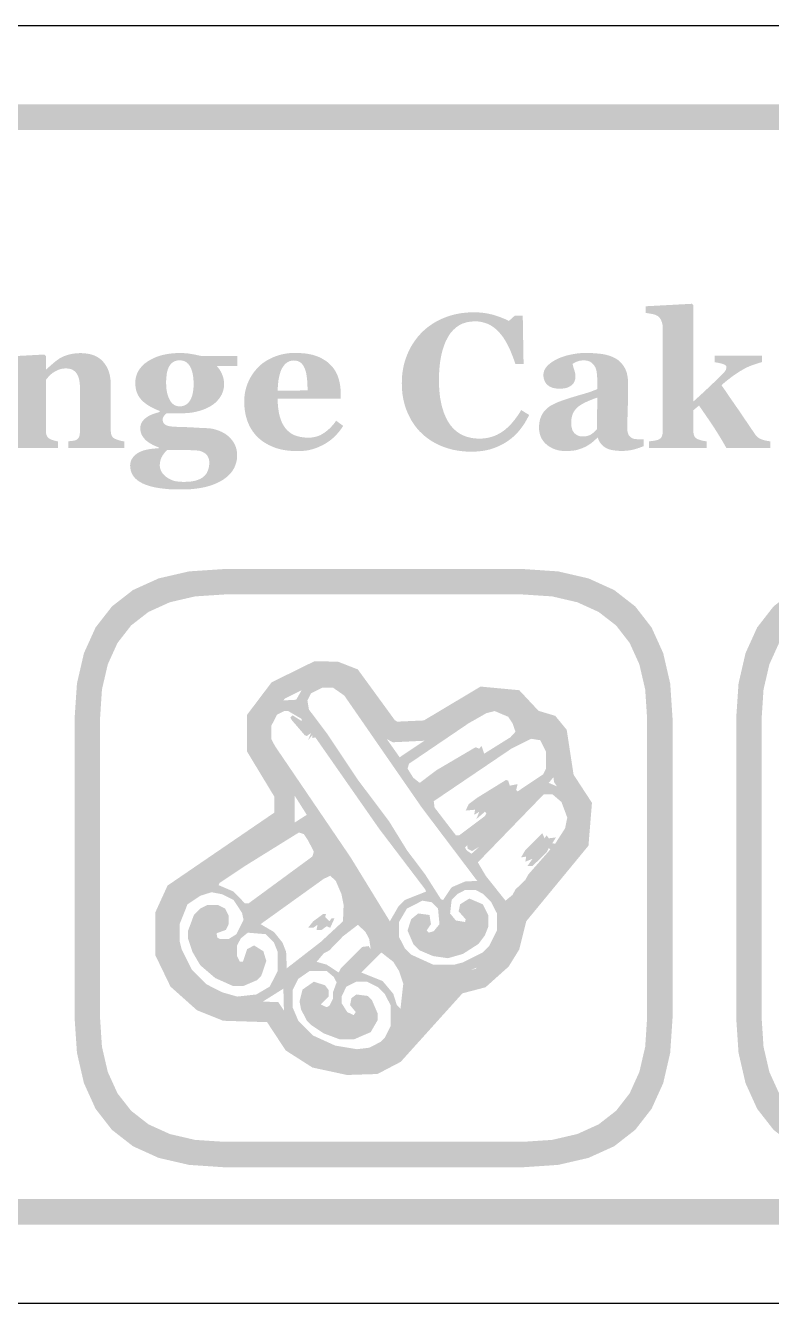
# Model space of a CAD drawing. Header units: millimetres. Extents: x 6 to 594, y 82 to 394.
# Drawn here: x 314.93 to 326.65, y 159.76 to 179.84 of the extents above; entities that cross this region are included whole.
import ezdxf

# ---------------------------------------------------------------- set-up
doc = ezdxf.new("R2010")
doc.units = ezdxf.units.MM
doc.layers.add('CUT', color=1, linetype='Continuous')
doc.layers.add('RASTER', color=7, linetype='Continuous')

msp = doc.modelspace()

# ---------------------------------------------------------------- hatches: boundary and pattern name
at = {"layer": 'RASTER'}
h = msp.add_hatch(color=7, dxfattribs=at)
h.paths.add_polyline_path([(279.2, 176.4), (279.234, 176.916), (279.338, 177.363), (279.509, 177.741), (279.75, 178.05), (280.059, 178.291), (280.438, 178.463), (280.884, 178.566), (281.4, 178.6), (338.6, 178.6), (339.116, 178.566), (339.563, 178.463), (339.941, 178.291), (340.25, 178.05), (340.491, 177.741), (340.663, 177.363), (340.766, 176.916), (340.8, 176.4), (340.8, 163.2), (340.766, 162.684), (340.662, 162.238), (340.491, 161.859), (340.25, 161.55), (339.941, 161.309), (339.563, 161.138), (339.116, 161.034), (338.6, 161), (281.4, 161), (280.884, 161.034), (280.438, 161.138), (280.059, 161.309), (279.75, 161.55), (279.509, 161.859), (279.338, 162.238), (279.234, 162.684), (279.2, 163.2)])
h.paths.add_polyline_path([(279.6, 176.4), (279.6, 163.2), (279.628, 162.778), (279.713, 162.413), (279.853, 162.103), (280.05, 161.85), (280.303, 161.653), (280.612, 161.513), (280.978, 161.428), (281.4, 161.4), (338.6, 161.4), (339.022, 161.428), (339.388, 161.513), (339.697, 161.653), (339.95, 161.85), (340.147, 162.103), (340.287, 162.413), (340.372, 162.778), (340.4, 163.2), (340.4, 176.4), (340.372, 176.822), (340.287, 177.188), (340.147, 177.497), (339.95, 177.75), (339.697, 177.947), (339.388, 178.088), (339.022, 178.172), (338.6, 178.2), (281.4, 178.2), (280.978, 178.172), (280.612, 178.088), (280.303, 177.947), (280.05, 177.75), (279.853, 177.497), (279.713, 177.188), (279.628, 176.822), (279.6, 176.4)])
for points in [[(321.93, 173.144), (321.874, 173.145), (321.818, 173.149), (321.763, 173.155), (321.709, 173.163), (321.656, 173.173), (321.604, 173.186), (321.553, 173.201), (321.503, 173.218), (321.454, 173.238), (321.406, 173.259), (321.36, 173.283), (321.316, 173.309), (321.274, 173.337), (321.233, 173.367), (321.193, 173.399), (321.156, 173.433), (321.12, 173.468), (321.087, 173.506), (321.055, 173.545), (321.026, 173.587), (320.998, 173.63), (320.973, 173.676), (320.949, 173.724), (320.927, 173.773), (320.907, 173.825), (320.89, 173.877), (320.876, 173.931), (320.864, 173.986), (320.855, 174.043), (320.849, 174.1), (320.845, 174.159), (320.844, 174.22), (320.845, 174.279), (320.849, 174.338), (320.855, 174.396), (320.865, 174.452), (320.876, 174.508), (320.891, 174.562), (320.908, 174.615), (320.928, 174.667), (320.95, 174.718), (320.974, 174.767), (321, 174.814), (321.029, 174.859), (321.06, 174.903), (321.092, 174.945), (321.127, 174.985), (321.164, 175.024), (321.203, 175.06), (321.243, 175.094), (321.285, 175.125), (321.329, 175.155), (321.375, 175.183), (321.422, 175.208), (321.472, 175.232), (321.523, 175.253), (321.576, 175.272), (321.63, 175.289), (321.684, 175.303), (321.74, 175.314), (321.796, 175.323), (321.854, 175.329), (321.912, 175.333), (321.971, 175.334), (322.014, 175.334), (322.056, 175.332), (322.097, 175.328), (322.137, 175.324), (322.175, 175.318), (322.213, 175.311), (322.25, 175.302), (322.286, 175.293), (322.321, 175.282), (322.355, 175.271), (322.387, 175.26), (322.417, 175.248), (322.447, 175.236), (322.475, 175.224), (322.501, 175.211), (322.527, 175.198), (322.617, 175.279), (322.745, 175.279), (322.758, 174.52), (322.629, 174.52), (322.601, 174.604), (322.571, 174.682), (322.541, 174.754), (322.508, 174.821), (322.475, 174.882), (322.44, 174.937), (322.403, 174.986), (322.365, 175.03), (322.326, 175.068), (322.284, 175.101), (322.241, 175.129), (322.195, 175.152), (322.147, 175.169), (322.097, 175.182), (322.045, 175.19), (321.99, 175.192), (321.924, 175.188), (321.861, 175.177), (321.802, 175.158), (321.748, 175.132), (321.698, 175.097), (321.652, 175.056), (321.609, 175.007), (321.572, 174.95), (321.538, 174.886), (321.509, 174.816), (321.484, 174.74), (321.464, 174.658), (321.448, 174.57), (321.437, 174.476), (321.43, 174.376), (321.428, 174.269), (321.429, 174.209), (321.431, 174.15), (321.435, 174.094), (321.44, 174.04), (321.447, 173.988), (321.456, 173.939), (321.466, 173.892), (321.477, 173.847), (321.49, 173.804), (321.503, 173.763), (321.518, 173.725), (321.534, 173.689), (321.55, 173.655), (321.568, 173.622), (321.586, 173.593), (321.605, 173.565), (321.627, 173.538), (321.65, 173.513), (321.673, 173.49), (321.698, 173.468), (321.723, 173.449), (321.75, 173.431), (321.777, 173.415), (321.806, 173.401), (321.835, 173.389), (321.865, 173.379), (321.896, 173.37), (321.928, 173.362), (321.96, 173.357), (321.993, 173.353), (322.027, 173.35), (322.062, 173.349), (322.113, 173.351), (322.162, 173.356), (322.21, 173.365), (322.256, 173.377), (322.301, 173.393), (322.345, 173.412), (322.387, 173.435), (322.428, 173.461), (322.467, 173.49), (322.506, 173.524), (322.544, 173.56), (322.581, 173.601), (322.617, 173.645), (322.652, 173.692), (322.687, 173.743), (322.72, 173.798), (322.846, 173.721), (322.83, 173.69), (322.813, 173.659), (322.796, 173.629), (322.779, 173.599), (322.76, 173.571), (322.742, 173.543), (322.722, 173.517), (322.702, 173.491), (322.682, 173.466), (322.661, 173.442), (322.638, 173.418), (322.616, 173.396), (322.592, 173.375), (322.568, 173.354), (322.542, 173.334), (322.516, 173.316), (322.487, 173.296), (322.457, 173.278), (322.426, 173.26), (322.395, 173.244), (322.362, 173.229), (322.329, 173.215), (322.295, 173.202), (322.261, 173.19), (322.225, 173.179), (322.188, 173.17), (322.149, 173.162), (322.108, 173.156), (322.066, 173.151), (322.022, 173.147), (321.977, 173.145), (321.93, 173.144)], [(326.637, 173.2), (325.947, 173.2), (325.916, 173.255), (325.885, 173.308), (325.855, 173.359), (325.825, 173.407), (325.796, 173.454), (325.768, 173.498), (325.741, 173.54), (325.714, 173.58), (325.688, 173.619), (325.662, 173.657), (325.637, 173.694), (325.612, 173.73), (325.587, 173.766), (325.563, 173.801), (325.539, 173.836), (325.515, 173.869), (325.427, 173.795), (325.427, 173.475), (325.427, 173.463), (325.428, 173.45), (325.429, 173.439), (325.431, 173.427), (325.433, 173.417), (325.436, 173.407), (325.439, 173.398), (325.442, 173.389), (325.447, 173.381), (325.452, 173.373), (325.458, 173.366), (325.465, 173.36), (325.473, 173.354), (325.482, 173.348), (325.491, 173.343), (325.502, 173.339), (325.508, 173.336), (325.515, 173.333), (325.523, 173.331), (325.53, 173.328), (325.538, 173.326), (325.546, 173.323), (325.555, 173.321), (325.563, 173.319), (325.572, 173.317), (325.581, 173.315), (325.59, 173.313), (325.598, 173.311), (325.607, 173.31), (325.616, 173.309), (325.625, 173.308), (325.634, 173.307), (325.634, 173.2), (324.727, 173.2), (324.727, 173.307), (324.736, 173.308), (324.745, 173.309), (324.754, 173.309), (324.763, 173.31), (324.773, 173.311), (324.782, 173.313), (324.791, 173.314), (324.8, 173.315), (324.809, 173.316), (324.818, 173.318), (324.826, 173.319), (324.834, 173.321), (324.842, 173.323), (324.85, 173.325), (324.857, 173.327), (324.865, 173.329), (324.876, 173.333), (324.886, 173.338), (324.895, 173.343), (324.904, 173.349), (324.911, 173.356), (324.918, 173.363), (324.924, 173.371), (324.928, 173.379), (324.932, 173.387), (324.936, 173.397), (324.938, 173.407), (324.941, 173.418), (324.943, 173.429), (324.944, 173.441), (324.945, 173.453), (324.945, 173.467), (324.945, 175.1), (324.945, 175.112), (324.944, 175.124), (324.942, 175.137), (324.94, 175.149), (324.937, 175.162), (324.933, 175.174), (324.929, 175.187), (324.924, 175.2), (324.918, 175.213), (324.912, 175.225), (324.905, 175.236), (324.898, 175.246), (324.89, 175.255), (324.881, 175.264), (324.872, 175.272), (324.862, 175.279), (324.854, 175.283), (324.846, 175.287), (324.837, 175.291), (324.827, 175.295), (324.816, 175.298), (324.804, 175.302), (324.792, 175.305), (324.778, 175.308), (324.764, 175.311), (324.751, 175.313), (324.738, 175.315), (324.725, 175.317), (324.713, 175.319), (324.7, 175.321), (324.689, 175.322), (324.677, 175.323), (324.677, 175.429), (325.405, 175.468), (325.427, 175.444), (325.427, 173.932), (325.455, 173.957), (325.483, 173.983), (325.512, 174.009), (325.542, 174.037), (325.573, 174.065), (325.605, 174.095), (325.637, 174.125), (325.671, 174.157), (325.704, 174.188), (325.735, 174.218), (325.765, 174.246), (325.793, 174.273), (325.819, 174.299), (325.844, 174.323), (325.867, 174.346), (325.888, 174.367), (325.9, 174.38), (325.91, 174.391), (325.919, 174.401), (325.926, 174.411), (325.932, 174.42), (325.937, 174.429), (325.94, 174.436), (325.942, 174.443), (325.943, 174.449), (325.944, 174.455), (325.945, 174.459), (325.946, 174.464), (325.946, 174.467), (325.947, 174.47), (325.947, 174.473), (325.947, 174.474), (325.946, 174.481), (325.944, 174.487), (325.941, 174.493), (325.935, 174.499), (325.929, 174.504), (325.921, 174.509), (325.912, 174.514), (325.901, 174.518), (325.889, 174.523), (325.875, 174.527), (325.86, 174.531), (325.843, 174.535), (325.825, 174.539), (325.806, 174.542), (325.785, 174.546), (325.762, 174.549), (325.762, 174.653), (326.507, 174.653), (326.507, 174.552), (326.471, 174.542), (326.438, 174.532), (326.407, 174.522), (326.378, 174.512), (326.351, 174.503), (326.326, 174.493), (326.304, 174.484), (326.283, 174.475), (326.264, 174.466), (326.244, 174.456), (326.224, 174.445), (326.203, 174.433), (326.182, 174.421), (326.16, 174.408), (326.138, 174.394), (326.115, 174.379), (326.101, 174.369), (326.086, 174.359), (326.071, 174.349), (326.056, 174.339), (326.042, 174.328), (326.027, 174.318), (326.013, 174.307), (325.999, 174.296), (325.985, 174.285), (325.97, 174.274), (325.954, 174.261), (325.938, 174.248), (325.922, 174.234), (325.905, 174.22), (325.887, 174.205), (325.869, 174.189), (325.905, 174.137), (325.94, 174.087), (325.974, 174.037), (326.007, 173.988), (326.04, 173.941), (326.072, 173.894), (326.104, 173.848), (326.135, 173.804), (326.165, 173.759), (326.196, 173.714), (326.227, 173.668), (326.259, 173.621), (326.291, 173.574), (326.323, 173.526), (326.356, 173.478), (326.389, 173.429), (326.401, 173.412), (326.413, 173.397), (326.427, 173.383), (326.44, 173.371), (326.455, 173.36), (326.47, 173.351), (326.486, 173.343), (326.502, 173.336), (326.519, 173.331), (326.536, 173.326), (326.553, 173.321), (326.57, 173.317), (326.586, 173.314), (326.603, 173.311), (326.62, 173.309), (326.637, 173.307)], [(316.481, 173.2), (315.599, 173.2), (315.599, 173.307), (315.607, 173.308), (315.614, 173.308), (315.622, 173.309), (315.63, 173.31), (315.639, 173.311), (315.648, 173.312), (315.657, 173.313), (315.667, 173.314), (315.676, 173.315), (315.685, 173.317), (315.694, 173.318), (315.702, 173.32), (315.709, 173.322), (315.715, 173.324), (315.721, 173.326), (315.727, 173.329), (315.734, 173.333), (315.741, 173.338), (315.747, 173.343), (315.753, 173.349), (315.758, 173.355), (315.763, 173.361), (315.767, 173.368), (315.771, 173.376), (315.774, 173.384), (315.777, 173.393), (315.779, 173.403), (315.781, 173.414), (315.782, 173.426), (315.783, 173.438), (315.784, 173.452), (315.784, 173.467), (315.784, 174.152), (315.783, 174.188), (315.781, 174.222), (315.776, 174.254), (315.77, 174.283), (315.762, 174.31), (315.753, 174.335), (315.742, 174.357), (315.729, 174.377), (315.714, 174.395), (315.698, 174.41), (315.68, 174.423), (315.661, 174.434), (315.64, 174.442), (315.617, 174.448), (315.593, 174.451), (315.567, 174.452), (315.553, 174.452), (315.538, 174.451), (315.524, 174.45), (315.511, 174.448), (315.497, 174.446), (315.484, 174.443), (315.471, 174.439), (315.458, 174.435), (315.445, 174.43), (315.433, 174.425), (315.42, 174.419), (315.408, 174.413), (315.396, 174.407), (315.383, 174.399), (315.371, 174.392), (315.359, 174.384), (315.349, 174.376), (315.339, 174.369), (315.33, 174.361), (315.321, 174.354), (315.313, 174.346), (315.305, 174.339), (315.298, 174.331), (315.291, 174.324), (315.285, 174.316), (315.279, 174.309), (315.273, 174.301), (315.267, 174.295), (315.262, 174.288), (315.257, 174.282), (315.252, 174.275), (315.248, 174.269), (315.248, 173.483), (315.248, 173.47), (315.249, 173.458), (315.25, 173.447), (315.251, 173.436), (315.254, 173.425), (315.256, 173.415), (315.259, 173.406), (315.262, 173.397), (315.266, 173.389), (315.271, 173.381), (315.276, 173.374), (315.282, 173.367), (315.288, 173.361), (315.295, 173.355), (315.303, 173.35), (315.311, 173.345), (315.317, 173.342), (315.323, 173.339), (315.33, 173.336), (315.337, 173.333), (315.345, 173.33), (315.353, 173.327), (315.361, 173.324), (315.369, 173.322), (315.378, 173.319), (315.387, 173.317), (315.396, 173.315), (315.404, 173.313), (315.413, 173.311), (315.421, 173.309), (315.43, 173.308), (315.438, 173.307), (315.438, 173.2), (314.548, 173.2), (314.548, 173.307), (314.557, 173.308), (314.566, 173.309), (314.575, 173.309), (314.584, 173.31), (314.594, 173.311), (314.603, 173.313), (314.612, 173.314), (314.622, 173.315), (314.631, 173.316), (314.64, 173.318), (314.648, 173.319), (314.656, 173.321), (314.664, 173.323), (314.671, 173.325), (314.679, 173.327), (314.685, 173.329), (314.697, 173.333), (314.707, 173.338), (314.716, 173.343), (314.725, 173.349), (314.732, 173.356), (314.739, 173.363), (314.745, 173.371), (314.75, 173.379), (314.754, 173.387), (314.757, 173.397), (314.76, 173.407), (314.763, 173.418), (314.765, 173.429), (314.766, 173.441), (314.767, 173.453), (314.767, 173.467), (314.767, 174.319), (314.767, 174.33), (314.766, 174.342), (314.764, 174.353), (314.761, 174.364), (314.758, 174.375), (314.754, 174.386), (314.749, 174.397), (314.744, 174.408), (314.738, 174.419), (314.731, 174.429), (314.724, 174.439), (314.717, 174.448), (314.709, 174.457), (314.701, 174.465), (314.692, 174.473), (314.682, 174.48), (314.676, 174.485), (314.668, 174.489), (314.661, 174.493), (314.653, 174.496), (314.644, 174.5), (314.635, 174.503), (314.626, 174.507), (314.616, 174.51), (314.606, 174.512), (314.595, 174.515), (314.584, 174.517), (314.573, 174.519), (314.562, 174.521), (314.551, 174.523), (314.539, 174.524), (314.527, 174.526), (314.527, 174.633), (315.226, 174.671), (315.248, 174.649), (315.248, 174.436), (315.254, 174.436), (315.264, 174.446), (315.275, 174.456), (315.287, 174.466), (315.299, 174.477), (315.312, 174.488), (315.325, 174.499), (315.339, 174.512), (315.353, 174.524), (315.368, 174.537), (315.382, 174.549), (315.396, 174.56), (315.41, 174.571), (315.423, 174.581), (315.436, 174.59), (315.449, 174.599), (315.462, 174.608), (315.476, 174.616), (315.491, 174.625), (315.507, 174.633), (315.524, 174.64), (315.543, 174.648), (315.562, 174.655), (315.582, 174.661), (315.604, 174.668), (315.626, 174.674), (315.648, 174.679), (315.671, 174.683), (315.695, 174.686), (315.718, 174.689), (315.742, 174.691), (315.767, 174.692), (315.791, 174.693), (315.849, 174.691), (315.903, 174.684), (315.954, 174.674), (316, 174.659), (316.043, 174.64), (316.082, 174.616), (316.118, 174.589), (316.149, 174.557), (316.177, 174.522), (316.202, 174.484), (316.222, 174.443), (316.239, 174.4), (316.252, 174.353), (316.261, 174.304), (316.267, 174.252), (316.269, 174.198), (316.269, 173.48), (316.269, 173.467), (316.27, 173.454), (316.271, 173.442), (316.273, 173.431), (316.275, 173.421), (316.278, 173.411), (316.281, 173.402), (316.285, 173.393), (316.289, 173.386), (316.295, 173.378), (316.301, 173.371), (316.308, 173.364), (316.316, 173.358), (316.325, 173.352), (316.334, 173.347), (316.345, 173.342), (316.351, 173.34), (316.357, 173.337), (316.364, 173.334), (316.371, 173.332), (316.379, 173.329), (316.386, 173.327), (316.394, 173.324), (316.403, 173.322), (316.412, 173.319), (316.421, 173.317), (316.43, 173.315), (316.44, 173.313), (316.45, 173.311), (316.46, 173.309), (316.47, 173.308), (316.481, 173.307)]]:
    msp.add_hatch(color=7, dxfattribs=at).paths.add_polyline_path(points)
h = msp.add_hatch(color=7, dxfattribs=at)
h.paths.add_polyline_path([(318.258, 174.489), (317.936, 174.489), (317.95, 174.473), (317.963, 174.456), (317.975, 174.44), (317.986, 174.423), (317.996, 174.406), (318.005, 174.388), (318.014, 174.371), (318.021, 174.353), (318.028, 174.335), (318.034, 174.317), (318.039, 174.298), (318.043, 174.28), (318.046, 174.261), (318.048, 174.242), (318.05, 174.223), (318.05, 174.203), (318.049, 174.178), (318.047, 174.154), (318.042, 174.129), (318.036, 174.105), (318.029, 174.082), (318.02, 174.059), (318.009, 174.036), (317.996, 174.014), (317.982, 173.992), (317.967, 173.971), (317.95, 173.952), (317.933, 173.933), (317.915, 173.916), (317.896, 173.899), (317.875, 173.884), (317.854, 173.869), (317.831, 173.856), (317.807, 173.842), (317.782, 173.83), (317.757, 173.819), (317.73, 173.808), (317.702, 173.798), (317.674, 173.789), (317.644, 173.78), (317.614, 173.773), (317.583, 173.766), (317.551, 173.76), (317.519, 173.756), (317.486, 173.752), (317.453, 173.75), (317.418, 173.748), (317.384, 173.748), (317.145, 173.748), (317.14, 173.744), (317.136, 173.74), (317.131, 173.736), (317.126, 173.731), (317.121, 173.725), (317.116, 173.719), (317.111, 173.713), (317.106, 173.706), (317.101, 173.699), (317.097, 173.692), (317.093, 173.685), (317.09, 173.678), (317.088, 173.671), (317.086, 173.664), (317.085, 173.658), (317.085, 173.651), (317.086, 173.636), (317.088, 173.621), (317.092, 173.608), (317.098, 173.597), (317.105, 173.586), (317.114, 173.577), (317.124, 173.569), (317.136, 173.562), (317.15, 173.556), (317.167, 173.551), (317.186, 173.546), (317.208, 173.542), (317.233, 173.539), (317.26, 173.537), (317.29, 173.535), (317.322, 173.534), (317.355, 173.533), (317.389, 173.532), (317.422, 173.531), (317.456, 173.53), (317.49, 173.528), (317.524, 173.527), (317.558, 173.525), (317.592, 173.523), (317.624, 173.521), (317.655, 173.519), (317.683, 173.518), (317.708, 173.517), (317.732, 173.516), (317.752, 173.515), (317.771, 173.514), (317.786, 173.513), (317.808, 173.512), (317.829, 173.51), (317.85, 173.507), (317.871, 173.503), (317.892, 173.498), (317.913, 173.492), (317.934, 173.486), (317.955, 173.479), (317.975, 173.471), (317.995, 173.463), (318.014, 173.454), (318.033, 173.444), (318.051, 173.434), (318.068, 173.424), (318.084, 173.412), (318.1, 173.401), (318.116, 173.387), (318.132, 173.373), (318.147, 173.358), (318.161, 173.342), (318.175, 173.325), (318.188, 173.308), (318.2, 173.289), (318.211, 173.27), (318.221, 173.249), (318.23, 173.228), (318.238, 173.206), (318.244, 173.184), (318.249, 173.16), (318.252, 173.136), (318.254, 173.111), (318.255, 173.086), (318.254, 173.058), (318.252, 173.031), (318.248, 173.004), (318.242, 172.978), (318.234, 172.952), (318.225, 172.926), (318.214, 172.901), (318.202, 172.876), (318.187, 172.852), (318.171, 172.829), (318.154, 172.806), (318.134, 172.785), (318.113, 172.764), (318.09, 172.744), (318.065, 172.725), (318.038, 172.706), (318.009, 172.688), (317.978, 172.671), (317.945, 172.655), (317.911, 172.64), (317.876, 172.626), (317.839, 172.613), (317.8, 172.601), (317.761, 172.591), (317.719, 172.581), (317.675, 172.573), (317.629, 172.566), (317.58, 172.56), (317.528, 172.555), (317.475, 172.552), (317.419, 172.55), (317.36, 172.55), (317.267, 172.551), (317.179, 172.555), (317.097, 172.563), (317.021, 172.573), (316.951, 172.586), (316.886, 172.602), (316.827, 172.621), (316.774, 172.643), (316.727, 172.668), (316.686, 172.696), (316.652, 172.727), (316.624, 172.761), (316.602, 172.797), (316.586, 172.837), (316.577, 172.879), (316.573, 172.925), (316.575, 172.953), (316.58, 172.98), (316.589, 173.006), (316.601, 173.03), (316.616, 173.053), (316.634, 173.075), (316.656, 173.096), (316.682, 173.115), (316.711, 173.133), (316.744, 173.148), (316.78, 173.162), (316.82, 173.173), (316.864, 173.182), (316.912, 173.189), (316.964, 173.194), (317.019, 173.197), (317.019, 173.215), (316.986, 173.226), (316.955, 173.239), (316.926, 173.253), (316.899, 173.268), (316.874, 173.283), (316.85, 173.3), (316.828, 173.317), (316.809, 173.335), (316.791, 173.355), (316.776, 173.375), (316.763, 173.395), (316.752, 173.417), (316.744, 173.439), (316.738, 173.462), (316.734, 173.486), (316.733, 173.511), (316.734, 173.526), (316.735, 173.54), (316.737, 173.554), (316.741, 173.567), (316.745, 173.58), (316.75, 173.592), (316.756, 173.604), (316.763, 173.615), (316.771, 173.625), (316.779, 173.635), (316.788, 173.645), (316.797, 173.654), (316.807, 173.664), (316.818, 173.673), (316.829, 173.681), (316.84, 173.689), (316.851, 173.696), (316.862, 173.703), (316.873, 173.709), (316.885, 173.715), (316.898, 173.721), (316.911, 173.726), (316.925, 173.732), (316.94, 173.737), (316.954, 173.742), (316.968, 173.746), (316.981, 173.751), (316.994, 173.755), (317.006, 173.758), (317.017, 173.762), (317.028, 173.765), (317.038, 173.768), (317.038, 173.784), (316.99, 173.803), (316.946, 173.823), (316.904, 173.844), (316.866, 173.866), (316.832, 173.889), (316.8, 173.912), (316.772, 173.937), (316.747, 173.963), (316.725, 173.99), (316.706, 174.019), (316.69, 174.049), (316.677, 174.08), (316.667, 174.113), (316.66, 174.148), (316.656, 174.184), (316.654, 174.221), (316.657, 174.273), (316.666, 174.323), (316.682, 174.37), (316.704, 174.415), (316.732, 174.456), (316.766, 174.495), (316.806, 174.532), (316.853, 174.565), (316.904, 174.595), (316.958, 174.622), (317.016, 174.644), (317.078, 174.662), (317.142, 174.676), (317.21, 174.686), (317.281, 174.692), (317.356, 174.694), (317.381, 174.694), (317.405, 174.693), (317.429, 174.692), (317.454, 174.69), (317.478, 174.688), (317.501, 174.685), (317.525, 174.681), (317.548, 174.677), (317.571, 174.673), (317.592, 174.669), (317.612, 174.665), (317.63, 174.661), (317.647, 174.658), (317.663, 174.654), (317.677, 174.651), (317.69, 174.647), (318.258, 174.647)])
h.paths.add_polyline_path([(317.571, 174.209), (317.57, 174.251), (317.568, 174.29), (317.563, 174.328), (317.557, 174.363), (317.55, 174.395), (317.541, 174.426), (317.53, 174.454), (317.517, 174.48), (317.502, 174.504), (317.486, 174.524), (317.468, 174.541), (317.448, 174.555), (317.426, 174.566), (317.403, 174.574), (317.377, 174.578), (317.35, 174.58), (317.336, 174.579), (317.322, 174.578), (317.309, 174.576), (317.296, 174.573), (317.284, 174.569), (317.272, 174.565), (317.261, 174.559), (317.25, 174.553), (317.24, 174.546), (317.23, 174.538), (317.221, 174.529), (317.212, 174.52), (317.203, 174.509), (317.196, 174.499), (317.188, 174.487), (317.181, 174.474), (317.175, 174.462), (317.17, 174.448), (317.165, 174.435), (317.161, 174.42), (317.157, 174.406), (317.153, 174.39), (317.15, 174.374), (317.148, 174.358), (317.146, 174.341), (317.144, 174.324), (317.142, 174.307), (317.141, 174.29), (317.14, 174.273), (317.139, 174.256), (317.139, 174.239), (317.139, 174.221), (317.14, 174.182), (317.142, 174.145), (317.147, 174.109), (317.153, 174.076), (317.161, 174.044), (317.17, 174.014), (317.182, 173.985), (317.195, 173.959), (317.209, 173.935), (317.225, 173.914), (317.243, 173.896), (317.262, 173.882), (317.282, 173.871), (317.304, 173.863), (317.328, 173.858), (317.353, 173.856), (317.378, 173.858), (317.402, 173.862), (317.425, 173.869), (317.446, 173.879), (317.465, 173.892), (317.483, 173.908), (317.5, 173.927), (317.515, 173.949), (317.528, 173.973), (317.539, 173.999), (317.549, 174.028), (317.557, 174.06), (317.563, 174.094), (317.568, 174.13), (317.57, 174.168), (317.571, 174.209)])
h.paths.add_polyline_path([(317.817, 172.979), (317.817, 172.991), (317.815, 173.004), (317.813, 173.016), (317.81, 173.028), (317.806, 173.041), (317.801, 173.053), (317.796, 173.065), (317.789, 173.078), (317.781, 173.09), (317.771, 173.101), (317.759, 173.112), (317.744, 173.122), (317.728, 173.132), (317.709, 173.141), (317.688, 173.15), (317.665, 173.158), (317.651, 173.16), (317.634, 173.162), (317.616, 173.163), (317.595, 173.165), (317.572, 173.166), (317.547, 173.167), (317.52, 173.168), (317.491, 173.169), (317.46, 173.17), (317.425, 173.171), (317.388, 173.171), (317.348, 173.171), (317.305, 173.172), (317.259, 173.172), (317.211, 173.172), (317.159, 173.172), (317.147, 173.161), (317.135, 173.149), (317.123, 173.137), (317.112, 173.124), (317.102, 173.111), (317.092, 173.097), (317.083, 173.083), (317.074, 173.068), (317.066, 173.053), (317.059, 173.037), (317.053, 173.02), (317.048, 173.002), (317.044, 172.983), (317.041, 172.964), (317.04, 172.944), (317.039, 172.923), (317.04, 172.914), (317.041, 172.904), (317.042, 172.895), (317.044, 172.885), (317.047, 172.875), (317.051, 172.864), (317.055, 172.853), (317.06, 172.843), (317.065, 172.832), (317.072, 172.821), (317.078, 172.81), (317.086, 172.8), (317.095, 172.79), (317.104, 172.78), (317.114, 172.77), (317.124, 172.761), (317.137, 172.75), (317.151, 172.74), (317.164, 172.731), (317.178, 172.723), (317.193, 172.715), (317.208, 172.707), (317.223, 172.7), (317.239, 172.694), (317.255, 172.688), (317.274, 172.683), (317.295, 172.679), (317.318, 172.676), (317.342, 172.673), (317.369, 172.671), (317.398, 172.67), (317.429, 172.67), (317.475, 172.671), (317.518, 172.674), (317.558, 172.68), (317.596, 172.688), (317.63, 172.698), (317.662, 172.711), (317.691, 172.726), (317.718, 172.743), (317.741, 172.763), (317.761, 172.785), (317.778, 172.81), (317.792, 172.839), (317.803, 172.869), (317.811, 172.903), (317.816, 172.94), (317.817, 172.979)])
h = msp.add_hatch(color=7, dxfattribs=at)
h.paths.add_polyline_path([(319.922, 173.55), (319.909, 173.529), (319.895, 173.509), (319.881, 173.489), (319.866, 173.469), (319.85, 173.449), (319.833, 173.43), (319.816, 173.411), (319.798, 173.393), (319.78, 173.374), (319.761, 173.357), (319.741, 173.34), (319.721, 173.324), (319.7, 173.308), (319.678, 173.294), (319.656, 173.279), (319.634, 173.266), (319.609, 173.252), (319.584, 173.24), (319.56, 173.228), (319.535, 173.217), (319.51, 173.207), (319.485, 173.198), (319.46, 173.189), (319.435, 173.182), (319.41, 173.175), (319.383, 173.169), (319.356, 173.164), (319.327, 173.16), (319.298, 173.157), (319.268, 173.155), (319.236, 173.154), (319.204, 173.153), (319.151, 173.154), (319.1, 173.157), (319.05, 173.162), (319.002, 173.169), (318.957, 173.177), (318.913, 173.188), (318.87, 173.2), (318.83, 173.215), (318.792, 173.231), (318.755, 173.248), (318.72, 173.267), (318.686, 173.287), (318.655, 173.308), (318.625, 173.331), (318.597, 173.355), (318.57, 173.38), (318.545, 173.407), (318.522, 173.435), (318.5, 173.463), (318.481, 173.494), (318.462, 173.525), (318.446, 173.557), (318.43, 173.591), (318.417, 173.626), (318.405, 173.661), (318.395, 173.698), (318.386, 173.735), (318.379, 173.773), (318.374, 173.812), (318.37, 173.851), (318.367, 173.891), (318.366, 173.932), (318.367, 173.97), (318.37, 174.006), (318.374, 174.043), (318.38, 174.079), (318.388, 174.114), (318.397, 174.15), (318.409, 174.184), (318.421, 174.219), (318.436, 174.253), (318.452, 174.285), (318.469, 174.317), (318.488, 174.348), (318.508, 174.378), (318.53, 174.407), (318.553, 174.435), (318.577, 174.463), (318.603, 174.488), (318.63, 174.512), (318.659, 174.535), (318.69, 174.557), (318.722, 174.577), (318.756, 174.596), (318.792, 174.614), (318.829, 174.631), (318.867, 174.646), (318.907, 174.659), (318.947, 174.67), (318.989, 174.679), (319.032, 174.687), (319.076, 174.692), (319.121, 174.695), (319.168, 174.696), (319.218, 174.695), (319.266, 174.692), (319.311, 174.689), (319.354, 174.683), (319.395, 174.676), (319.434, 174.668), (319.471, 174.657), (319.505, 174.646), (319.537, 174.633), (319.568, 174.619), (319.597, 174.603), (319.625, 174.586), (319.652, 174.569), (319.677, 174.55), (319.701, 174.529), (319.723, 174.508), (319.743, 174.487), (319.762, 174.464), (319.779, 174.441), (319.795, 174.417), (319.81, 174.392), (319.823, 174.366), (319.834, 174.339), (319.844, 174.311), (319.853, 174.283), (319.861, 174.254), (319.868, 174.224), (319.873, 174.195), (319.877, 174.165), (319.88, 174.135), (319.882, 174.104), (319.883, 174.073), (319.883, 173.978), (318.892, 173.978), (318.894, 173.905), (318.9, 173.837), (318.909, 173.773), (318.921, 173.713), (318.938, 173.659), (318.957, 173.608), (318.981, 173.562), (319.008, 173.521), (319.039, 173.484), (319.074, 173.452), (319.114, 173.425), (319.158, 173.403), (319.206, 173.386), (319.258, 173.374), (319.315, 173.367), (319.376, 173.364), (319.41, 173.365), (319.443, 173.369), (319.475, 173.375), (319.506, 173.383), (319.537, 173.394), (319.567, 173.406), (319.595, 173.422), (319.623, 173.44), (319.65, 173.459), (319.676, 173.48), (319.701, 173.502), (319.725, 173.525), (319.748, 173.55), (319.77, 173.575), (319.791, 173.602), (319.811, 173.631)])
h.paths.add_polyline_path([(319.363, 174.107), (319.362, 174.129), (319.362, 174.151), (319.361, 174.173), (319.36, 174.196), (319.359, 174.218), (319.358, 174.241), (319.356, 174.264), (319.354, 174.287), (319.351, 174.309), (319.349, 174.331), (319.345, 174.351), (319.342, 174.371), (319.338, 174.389), (319.333, 174.406), (319.328, 174.423), (319.323, 174.438), (319.316, 174.454), (319.309, 174.47), (319.302, 174.485), (319.294, 174.498), (319.285, 174.511), (319.275, 174.522), (319.265, 174.532), (319.255, 174.542), (319.244, 174.55), (319.232, 174.557), (319.219, 174.563), (319.206, 174.568), (319.192, 174.572), (319.177, 174.575), (319.162, 174.576), (319.146, 174.577), (319.118, 174.575), (319.092, 174.57), (319.068, 174.561), (319.044, 174.548), (319.022, 174.532), (319.002, 174.513), (318.983, 174.489), (318.966, 174.463), (318.95, 174.432), (318.936, 174.397), (318.924, 174.358), (318.914, 174.315), (318.905, 174.268), (318.899, 174.216), (318.895, 174.161), (318.892, 174.101)])
h = msp.add_hatch(color=7, dxfattribs=at)
h.paths.add_polyline_path([(324.645, 173.231), (324.628, 173.224), (324.611, 173.217), (324.593, 173.211), (324.574, 173.204), (324.555, 173.198), (324.535, 173.191), (324.514, 173.185), (324.492, 173.179), (324.47, 173.174), (324.448, 173.169), (324.425, 173.165), (324.402, 173.162), (324.379, 173.159), (324.355, 173.158), (324.331, 173.156), (324.306, 173.156), (324.263, 173.157), (324.222, 173.159), (324.185, 173.164), (324.15, 173.169), (324.118, 173.177), (324.09, 173.186), (324.064, 173.197), (324.041, 173.21), (324.021, 173.224), (324.002, 173.239), (323.985, 173.256), (323.97, 173.275), (323.956, 173.294), (323.944, 173.316), (323.934, 173.338), (323.926, 173.363), (323.917, 173.363), (323.904, 173.35), (323.892, 173.339), (323.88, 173.327), (323.868, 173.316), (323.856, 173.306), (323.844, 173.296), (323.832, 173.287), (323.821, 173.278), (323.809, 173.269), (323.797, 173.261), (323.785, 173.253), (323.773, 173.245), (323.761, 173.238), (323.748, 173.231), (323.735, 173.224), (323.722, 173.218), (323.705, 173.21), (323.688, 173.203), (323.671, 173.196), (323.654, 173.19), (323.638, 173.184), (323.622, 173.179), (323.605, 173.174), (323.589, 173.17), (323.573, 173.166), (323.554, 173.163), (323.534, 173.161), (323.513, 173.158), (323.49, 173.157), (323.465, 173.156), (323.439, 173.155), (323.411, 173.155), (323.37, 173.156), (323.33, 173.161), (323.291, 173.169), (323.254, 173.18), (323.218, 173.194), (323.185, 173.211), (323.152, 173.231), (323.121, 173.255), (323.093, 173.281), (323.069, 173.309), (323.048, 173.339), (323.031, 173.372), (323.018, 173.406), (323.009, 173.442), (323.003, 173.48), (323.001, 173.521), (323.002, 173.544), (323.003, 173.567), (323.005, 173.588), (323.008, 173.609), (323.012, 173.629), (323.016, 173.648), (323.021, 173.666), (323.028, 173.683), (323.035, 173.699), (323.042, 173.715), (323.05, 173.73), (323.059, 173.745), (323.069, 173.76), (323.079, 173.774), (323.091, 173.788), (323.102, 173.801), (323.113, 173.812), (323.125, 173.823), (323.137, 173.833), (323.15, 173.843), (323.163, 173.853), (323.176, 173.862), (323.19, 173.87), (323.204, 173.878), (323.219, 173.886), (323.234, 173.893), (323.249, 173.901), (323.265, 173.908), (323.281, 173.915), (323.297, 173.922), (323.314, 173.929), (323.331, 173.935), (323.365, 173.947), (323.4, 173.96), (323.437, 173.972), (323.476, 173.985), (323.516, 173.997), (323.558, 174.01), (323.602, 174.023), (323.647, 174.036), (323.692, 174.049), (323.733, 174.061), (323.772, 174.073), (323.807, 174.085), (323.839, 174.096), (323.868, 174.108), (323.894, 174.118), (323.917, 174.129), (323.917, 174.269), (323.917, 174.279), (323.916, 174.289), (323.916, 174.3), (323.915, 174.312), (323.914, 174.324), (323.913, 174.337), (323.912, 174.351), (323.911, 174.366), (323.909, 174.381), (323.907, 174.395), (323.905, 174.408), (323.902, 174.421), (323.898, 174.434), (323.895, 174.445), (323.891, 174.457), (323.886, 174.467), (323.88, 174.479), (323.874, 174.49), (323.867, 174.5), (323.86, 174.51), (323.851, 174.52), (323.842, 174.529), (323.832, 174.538), (323.822, 174.546), (323.81, 174.554), (323.798, 174.56), (323.785, 174.566), (323.771, 174.57), (323.756, 174.574), (323.74, 174.576), (323.723, 174.578), (323.706, 174.578), (323.69, 174.578), (323.675, 174.577), (323.66, 174.576), (323.647, 174.574), (323.634, 174.571), (323.621, 174.568), (323.609, 174.564), (323.598, 174.56), (323.588, 174.556), (323.578, 174.551), (323.568, 174.546), (323.559, 174.542), (323.551, 174.537), (323.543, 174.532), (323.535, 174.528), (323.529, 174.523), (323.53, 174.515), (323.532, 174.506), (323.534, 174.496), (323.537, 174.486), (323.54, 174.474), (323.544, 174.462), (323.549, 174.448), (323.553, 174.433), (323.558, 174.418), (323.562, 174.404), (323.566, 174.389), (323.569, 174.374), (323.571, 174.36), (323.573, 174.346), (323.574, 174.332), (323.574, 174.318), (323.574, 174.311), (323.573, 174.304), (323.572, 174.297), (323.571, 174.29), (323.569, 174.282), (323.567, 174.273), (323.564, 174.265), (323.561, 174.255), (323.557, 174.246), (323.553, 174.238), (323.549, 174.23), (323.545, 174.222), (323.54, 174.215), (323.534, 174.208), (323.529, 174.202), (323.523, 174.196), (323.514, 174.189), (323.505, 174.182), (323.496, 174.176), (323.487, 174.17), (323.477, 174.165), (323.468, 174.16), (323.458, 174.155), (323.447, 174.151), (323.436, 174.147), (323.424, 174.144), (323.41, 174.141), (323.394, 174.139), (323.378, 174.137), (323.36, 174.136), (323.34, 174.135), (323.319, 174.135), (323.289, 174.135), (323.261, 174.138), (323.235, 174.143), (323.211, 174.149), (323.189, 174.158), (323.168, 174.168), (323.15, 174.18), (323.133, 174.194), (323.118, 174.209), (323.105, 174.226), (323.095, 174.243), (323.086, 174.262), (323.079, 174.282), (323.074, 174.303), (323.071, 174.325), (323.07, 174.348), (323.071, 174.369), (323.074, 174.388), (323.079, 174.408), (323.086, 174.426), (323.096, 174.444), (323.107, 174.462), (323.12, 174.479), (323.135, 174.496), (323.152, 174.512), (323.17, 174.527), (323.188, 174.541), (323.208, 174.555), (323.228, 174.568), (323.249, 174.581), (323.271, 174.592), (323.294, 174.603), (323.318, 174.614), (323.342, 174.624), (323.367, 174.633), (323.393, 174.642), (323.42, 174.651), (323.448, 174.658), (323.477, 174.665), (323.507, 174.671), (323.536, 174.677), (323.566, 174.682), (323.594, 174.686), (323.622, 174.69), (323.65, 174.692), (323.677, 174.694), (323.703, 174.695), (323.729, 174.696), (323.764, 174.695), (323.799, 174.695), (323.833, 174.693), (323.865, 174.691), (323.898, 174.689), (323.929, 174.686), (323.96, 174.683), (323.99, 174.679), (324.019, 174.674), (324.048, 174.668), (324.076, 174.661), (324.103, 174.653), (324.129, 174.644), (324.155, 174.633), (324.18, 174.622), (324.204, 174.609), (324.226, 174.596), (324.247, 174.581), (324.267, 174.564), (324.285, 174.546), (324.303, 174.527), (324.319, 174.506), (324.334, 174.484), (324.348, 174.46), (324.361, 174.435), (324.372, 174.408), (324.381, 174.379), (324.388, 174.348), (324.394, 174.316), (324.398, 174.281), (324.401, 174.245), (324.402, 174.206), (324.402, 174.164), (324.401, 174.12), (324.401, 174.074), (324.4, 174.025), (324.399, 173.975), (324.398, 173.923), (324.397, 173.87), (324.395, 173.814), (324.393, 173.759), (324.392, 173.71), (324.391, 173.665), (324.39, 173.626), (324.389, 173.591), (324.389, 173.561), (324.389, 173.535), (324.388, 173.515), (324.389, 173.499), (324.39, 173.484), (324.391, 173.469), (324.393, 173.456), (324.396, 173.443), (324.4, 173.432), (324.404, 173.421), (324.408, 173.411), (324.413, 173.402), (324.419, 173.393), (324.426, 173.385), (324.433, 173.378), (324.441, 173.371), (324.45, 173.365), (324.459, 173.359), (324.469, 173.354), (324.476, 173.351), (324.483, 173.349), (324.492, 173.346), (324.501, 173.344), (324.511, 173.343), (324.522, 173.342), (324.534, 173.341), (324.547, 173.34), (324.561, 173.339), (324.574, 173.339), (324.586, 173.339), (324.598, 173.338), (324.61, 173.338), (324.622, 173.338), (324.634, 173.338), (324.645, 173.338)])
h.paths.add_polyline_path([(323.917, 173.994), (323.896, 173.987), (323.876, 173.98), (323.855, 173.972), (323.835, 173.964), (323.815, 173.956), (323.795, 173.948), (323.774, 173.939), (323.754, 173.93), (323.734, 173.921), (323.716, 173.912), (323.698, 173.903), (323.681, 173.893), (323.665, 173.884), (323.65, 173.874), (323.636, 173.865), (323.622, 173.855), (323.609, 173.844), (323.597, 173.833), (323.585, 173.821), (323.574, 173.808), (323.564, 173.795), (323.554, 173.78), (323.545, 173.766), (323.537, 173.75), (323.53, 173.734), (323.524, 173.717), (323.519, 173.699), (323.514, 173.681), (323.511, 173.662), (323.509, 173.642), (323.507, 173.621), (323.507, 173.6), (323.507, 173.572), (323.51, 173.547), (323.514, 173.523), (323.52, 173.501), (323.527, 173.482), (323.536, 173.464), (323.546, 173.448), (323.559, 173.434), (323.572, 173.422), (323.586, 173.412), (323.601, 173.403), (323.617, 173.396), (323.633, 173.39), (323.65, 173.386), (323.668, 173.384), (323.687, 173.383), (323.706, 173.384), (323.725, 173.385), (323.743, 173.388), (323.76, 173.391), (323.776, 173.396), (323.792, 173.402), (323.806, 173.408), (323.819, 173.416), (323.832, 173.425), (323.845, 173.434), (323.857, 173.443), (323.868, 173.453), (323.879, 173.463), (323.89, 173.474), (323.901, 173.486), (323.911, 173.497)])
h = msp.add_hatch(color=7, dxfattribs=at)
h.paths.add_polyline_path([(315.7, 168.95), (315.737, 169.501), (315.847, 169.978), (316.03, 170.382), (316.288, 170.713), (316.618, 170.97), (317.022, 171.153), (317.499, 171.263), (318.05, 171.3), (322.75, 171.3), (323.301, 171.263), (323.778, 171.153), (324.182, 170.97), (324.513, 170.713), (324.77, 170.382), (324.953, 169.978), (325.063, 169.501), (325.1, 168.95), (325.1, 164.25), (325.063, 163.699), (324.953, 163.222), (324.77, 162.818), (324.513, 162.488), (324.182, 162.23), (323.778, 162.047), (323.301, 161.937), (322.75, 161.9), (318.05, 161.9), (317.499, 161.937), (317.022, 162.047), (316.618, 162.23), (316.287, 162.488), (316.03, 162.818), (315.847, 163.222), (315.737, 163.699), (315.7, 164.25)])
h.paths.add_polyline_path([(316.1, 168.95), (316.1, 164.25), (316.13, 163.793), (316.222, 163.397), (316.374, 163.062), (316.588, 162.788), (316.862, 162.574), (317.197, 162.422), (317.593, 162.33), (318.05, 162.3), (322.75, 162.3), (323.207, 162.33), (323.603, 162.422), (323.938, 162.574), (324.213, 162.788), (324.426, 163.062), (324.578, 163.397), (324.67, 163.793), (324.7, 164.25), (324.7, 168.95), (324.67, 169.407), (324.578, 169.803), (324.426, 170.138), (324.213, 170.413), (323.938, 170.626), (323.603, 170.778), (323.207, 170.87), (322.75, 170.9), (318.05, 170.9), (317.593, 170.87), (317.197, 170.778), (316.862, 170.626), (316.588, 170.413), (316.374, 170.138), (316.222, 169.803), (316.13, 169.407), (316.1, 168.95)])
h = msp.add_hatch(color=7, dxfattribs=at)
h.paths.add_polyline_path([(326.1, 168.95), (326.137, 169.501), (326.247, 169.978), (326.43, 170.382), (326.688, 170.713), (327.018, 170.97), (327.422, 171.153), (327.899, 171.263), (328.45, 171.3), (333.15, 171.3), (333.701, 171.263), (334.178, 171.153), (334.582, 170.97), (334.913, 170.713), (335.17, 170.382), (335.353, 169.978), (335.463, 169.501), (335.5, 168.95), (335.5, 164.25), (335.463, 163.699), (335.353, 163.222), (335.17, 162.818), (334.913, 162.488), (334.582, 162.23), (334.178, 162.047), (333.701, 161.937), (333.15, 161.9), (328.45, 161.9), (327.899, 161.937), (327.422, 162.047), (327.018, 162.23), (326.688, 162.488), (326.43, 162.818), (326.247, 163.222), (326.137, 163.699), (326.1, 164.25)])
h.paths.add_polyline_path([(326.5, 168.95), (326.5, 164.25), (326.53, 163.793), (326.622, 163.397), (326.774, 163.062), (326.987, 162.788), (327.262, 162.574), (327.597, 162.422), (327.993, 162.33), (328.45, 162.3), (333.15, 162.3), (333.607, 162.33), (334.003, 162.422), (334.338, 162.574), (334.613, 162.788), (334.826, 163.062), (334.978, 163.397), (335.07, 163.793), (335.1, 164.25), (335.1, 168.95), (335.07, 169.407), (334.978, 169.803), (334.826, 170.138), (334.613, 170.413), (334.338, 170.626), (334.003, 170.778), (333.607, 170.87), (333.15, 170.9), (328.45, 170.9), (327.993, 170.87), (327.597, 170.778), (327.262, 170.626), (326.987, 170.413), (326.774, 170.138), (326.622, 169.803), (326.53, 169.407), (326.5, 168.95)])
h = msp.add_hatch(color=7, dxfattribs=at)
h.paths.add_polyline_path([(319.472, 169.852), (319.841, 169.844), (320.152, 169.723), (320.736, 168.922), (320.775, 168.902), (321.191, 168.921), (322.082, 169.453), (322.69, 169.396), (322.993, 169.072), (323.256, 168.993), (323.436, 168.774), (323.544, 168.069), (323.833, 167.627), (323.778, 166.953), (322.801, 165.767), (322.69, 165.323), (322.524, 165.054), (322.16, 164.728), (321.797, 164.633), (320.826, 163.556), (320.46, 163.365), (319.982, 163.35), (319.439, 163.467), (319.018, 163.736), (318.726, 164.18), (318.035, 164.202), (317.624, 164.367), (317.208, 164.738), (316.971, 165.228), (316.971, 165.909), (317.161, 166.326), (318.839, 167.472), (318.839, 167.725), (318.41, 168.434), (318.41, 169.008), (318.797, 169.52)])
h.paths.add_polyline_path([(319.543, 169.53), (319.006, 169.266), (318.73, 168.901), (318.73, 168.524), (319.159, 167.814), (319.159, 167.303), (317.415, 166.112), (317.291, 165.839), (317.291, 165.302), (317.468, 164.935), (317.795, 164.643), (318.101, 164.52), (318.903, 164.495), (319.248, 163.969), (319.563, 163.768), (320.011, 163.671), (320.377, 163.683), (320.627, 163.813), (321.624, 164.919), (322.004, 165.018), (322.276, 165.262), (322.392, 165.448), (322.508, 165.915), (323.467, 167.079), (323.505, 167.543), (323.238, 167.952), (323.133, 168.639), (323.071, 168.715), (322.819, 168.79), (322.539, 169.089), (322.156, 169.125), (321.286, 168.606), (320.704, 168.578), (320.522, 168.672), (319.948, 169.458), (319.777, 169.525), (319.543, 169.53)])
h = msp.add_hatch(color=7, dxfattribs=at)
h.paths.add_polyline_path([(319.538, 169.594), (319.762, 169.604), (320.006, 169.48), (320.81, 168.342), (321.861, 169.045), (322.173, 169.202), (322.44, 169.202), (322.618, 169.112), (322.685, 169.045), (322.799, 168.824), (323.01, 168.8), (323.154, 168.71), (323.277, 168.466), (323.277, 168.164), (323.22, 168.02), (323.154, 167.94), (323.388, 167.839), (323.488, 167.739), (323.612, 167.428), (323.579, 167.193), (323.421, 166.915), (322.531, 165.864), (322.507, 165.62), (322.44, 165.419), (322.35, 165.275), (322.116, 165.074), (321.66, 164.893), (321.513, 164.706), (321.326, 164.525), (321.279, 164.438), (321.024, 164.19), (320.977, 164.103), (320.609, 163.735), (320.365, 163.611), (319.896, 163.611), (319.561, 163.711), (319.283, 163.869), (319.149, 164.003), (319.025, 164.214), (318.992, 164.314), (318.982, 164.706), (318.624, 164.481), (318.389, 164.415), (318.122, 164.448), (317.743, 164.605), (317.643, 164.672), (317.375, 164.974), (317.218, 165.318), (317.218, 165.486), (317.184, 165.553), (317.251, 165.921), (317.408, 166.199), (319.35, 167.438), (318.969, 168.04), (318.781, 168.288), (318.657, 168.533), (318.624, 168.767), (318.734, 169.058), (318.815, 169.145), (318.992, 169.236), (319.183, 169.246), (319.317, 169.48)])
h.paths.add_polyline_path([(319.595, 169.436), (319.417, 169.346), (319.36, 169.236), (319.384, 169.092), (319.672, 168.71), (320.154, 167.987), (320.643, 167.337), (320.924, 166.882), (321.212, 166.5), (321.459, 166.112), (321.493, 166.099), (321.627, 166.299), (321.838, 166.39), (322.029, 166.4), (321.158, 167.552), (319.939, 169.313), (319.762, 169.436)])
h.paths.add_polyline_path([(318.992, 169.068), (318.882, 169.011), (318.791, 168.834), (318.791, 168.633), (318.848, 168.522), (320.04, 166.768), (320.656, 165.764), (320.79, 165.998), (320.89, 166.099), (321.225, 166.232), (321.212, 166.266), (320.489, 167.217), (319.484, 168.656), (319.437, 168.643), (319.437, 168.69), (319.37, 168.61), (319.417, 168.723), (319.35, 168.676), (319.317, 168.69), (319.116, 168.924), (319.092, 168.968), (319.126, 169.001), (319.27, 168.911), (319.27, 168.944), (319.059, 169.068)])
h.paths.add_polyline_path([(322.306, 169.068), (322.173, 169.035), (321.895, 168.877), (320.957, 168.241), (320.934, 168.164), (321.024, 168.02), (321.125, 167.94), (321.392, 168.141), (321.962, 168.476), (322.005, 168.499), (322.062, 168.476), (322.096, 168.522), (322.139, 168.399), (322.551, 168.656), (322.631, 168.743), (322.584, 168.877), (322.517, 168.978)])
h.paths.add_polyline_path([(322.876, 168.633), (322.564, 168.476), (321.346, 167.652), (321.359, 167.552), (321.694, 167.116), (321.747, 167.116), (322.149, 167.418), (322.173, 167.461), (322.149, 167.485), (322.015, 167.371), (322.062, 167.485), (321.982, 167.438), (321.995, 167.518), (321.848, 167.505), (321.895, 167.605), (322.029, 167.706), (322.484, 167.987), (322.517, 167.973), (322.541, 167.896), (322.665, 167.92), (322.641, 167.829), (322.665, 167.806), (323.066, 168.074), (323.11, 168.164), (323.11, 168.432), (323.02, 168.61)])
h.paths.add_polyline_path([(323.077, 167.762), (322.039, 166.691), (322.163, 166.48), (322.474, 166.089), (322.584, 166.179), (322.631, 166.266), (322.785, 166.413), (322.832, 166.5), (323.177, 166.892), (323.154, 166.915), (323.12, 166.848), (322.899, 166.634), (322.819, 166.634), (322.899, 166.748), (322.785, 166.701), (322.799, 166.782), (322.718, 166.768), (322.785, 166.882), (323.053, 167.15), (323.087, 167.069), (323.12, 167.116), (323.154, 167.069), (323.267, 167.083), (323.21, 166.992), (323.254, 166.982), (323.411, 167.227), (323.445, 167.394), (323.354, 167.639), (323.21, 167.762)])
h.paths.add_polyline_path([(319.226, 167.16), (318.379, 166.634), (317.978, 166.366), (317.964, 166.333), (318.199, 166.232), (318.379, 166.045), (318.433, 166.045), (319.437, 166.782), (319.461, 166.859), (319.37, 167.036), (319.303, 167.136)])
h.paths.add_polyline_path([(321.871, 166.959), (321.838, 166.925), (321.861, 166.882), (321.938, 166.825), (322.062, 166.936), (321.948, 166.869), (321.881, 166.902)])
h.paths.add_polyline_path([(319.719, 166.48), (319.618, 166.433), (318.624, 165.72), (318.835, 165.596), (318.969, 165.429), (319.025, 165.285), (319.036, 165.027), (319.571, 165.442), (319.919, 165.764), (319.929, 166.022), (319.896, 166.189), (319.806, 166.4)])
h.paths.add_polyline_path([(321.838, 166.256), (321.727, 166.199), (321.627, 166.099), (321.603, 165.888), (321.694, 165.777), (321.838, 165.754), (321.848, 165.797), (321.737, 165.921), (321.761, 166.032), (321.905, 166.122), (322.116, 166.032), (322.206, 165.854), (322.206, 165.687), (322.149, 165.543), (322.049, 165.409), (321.804, 165.252), (321.57, 165.185), (321.336, 165.218), (321.125, 165.308), (321.024, 165.409), (320.934, 165.62), (320.991, 165.797), (321.101, 165.888), (321.279, 165.864), (321.302, 165.72), (321.235, 165.62), (321.269, 165.586), (321.346, 165.61), (321.436, 165.72), (321.413, 165.965), (321.312, 166.065), (321.168, 166.089), (320.924, 165.965), (320.8, 165.754), (320.8, 165.519), (320.89, 165.342), (320.991, 165.241), (321.336, 165.084), (321.67, 165.084), (321.804, 165.118), (322.116, 165.275), (322.216, 165.375), (322.34, 165.62), (322.34, 165.888), (322.25, 166.065), (322.116, 166.199), (322.005, 166.256)])
h.paths.add_polyline_path([(317.854, 166.222), (317.676, 166.166), (317.475, 166.032), (317.351, 165.72), (317.351, 165.452), (317.385, 165.318), (317.542, 165.007), (317.777, 164.773), (318.021, 164.649), (318.255, 164.582), (318.557, 164.615), (318.768, 164.739), (318.892, 164.984), (318.892, 165.285), (318.835, 165.429), (318.701, 165.563), (318.423, 165.586), (318.312, 165.496), (318.255, 165.385), (318.255, 165.218), (318.299, 165.128), (318.346, 165.128), (318.413, 165.329), (318.523, 165.385), (318.667, 165.295), (318.714, 165.141), (318.634, 164.907), (318.567, 164.84), (318.356, 164.749), (318.188, 164.749), (317.911, 164.873), (317.676, 165.074), (317.552, 165.285), (317.485, 165.486), (317.485, 165.62), (317.576, 165.864), (317.676, 165.965), (317.787, 166.022), (317.954, 166.022), (318.065, 165.965), (318.122, 165.854), (318.122, 165.72), (318.078, 165.63), (317.931, 165.576), (317.944, 165.509), (317.988, 165.486), (318.122, 165.486), (318.245, 165.563), (318.356, 165.787), (318.332, 165.898), (318.199, 166.099), (318.021, 166.189)])
h.paths.add_polyline_path([(319.605, 165.878), (319.652, 165.878), (319.638, 165.831), (319.705, 165.764), (319.739, 165.811), (319.785, 165.811), (319.719, 165.663), (319.662, 165.687), (319.585, 165.63), (319.504, 165.63), (319.518, 165.71), (319.451, 165.663), (319.37, 165.663), (319.451, 165.764)])
h.paths.add_polyline_path([(320.154, 165.71), (319.919, 165.529), (319.705, 165.308), (319.618, 165.262), (319.504, 165.128), (319.662, 165.084), (319.852, 164.96), (319.886, 165.027), (320.221, 165.362), (320.321, 165.375), (320.355, 165.329), (320.331, 165.486), (320.274, 165.596)])
h.paths.add_polyline_path([(320.522, 165.275), (320.207, 164.96), (320.542, 164.826), (320.71, 164.625), (320.766, 164.448), (320.823, 164.391), (320.867, 164.783), (320.8, 164.984), (320.71, 165.128)])
h.paths.add_polyline_path([(319.394, 164.984), (319.216, 164.86), (319.126, 164.682), (319.126, 164.415), (319.216, 164.204), (319.451, 163.969), (319.796, 163.812), (320.14, 163.755), (320.331, 163.778), (320.509, 163.869), (320.576, 163.936), (320.666, 164.113), (320.666, 164.448), (320.576, 164.625), (320.475, 164.726), (320.298, 164.816), (320.13, 164.816), (319.973, 164.739), (319.896, 164.582), (319.896, 164.481), (319.986, 164.338), (320.087, 164.291), (320.12, 164.338), (320.03, 164.448), (320.053, 164.558), (320.13, 164.615), (320.308, 164.592), (320.375, 164.525), (320.465, 164.314), (320.465, 164.214), (320.355, 164.023), (320.097, 163.912), (319.862, 163.912), (319.618, 164.003), (319.417, 164.137), (319.35, 164.204), (319.26, 164.381), (319.236, 164.505), (319.283, 164.692), (319.461, 164.816), (319.638, 164.759), (319.695, 164.682), (319.695, 164.582), (319.571, 164.458), (319.662, 164.415), (319.705, 164.438), (319.762, 164.548), (319.762, 164.649), (319.819, 164.806), (319.772, 164.893), (319.662, 164.984)])

# ---------------------------------------------------------------- linework, layer by layer
at = {"layer": 'CUT'}
for points in [[(280.999, 179.84), (339.001, 179.84)], [(339.001, 159.76), (280.999, 159.76)]]:
    msp.add_lwpolyline(points, dxfattribs=at)

doc.saveas('drawing.dxf')
